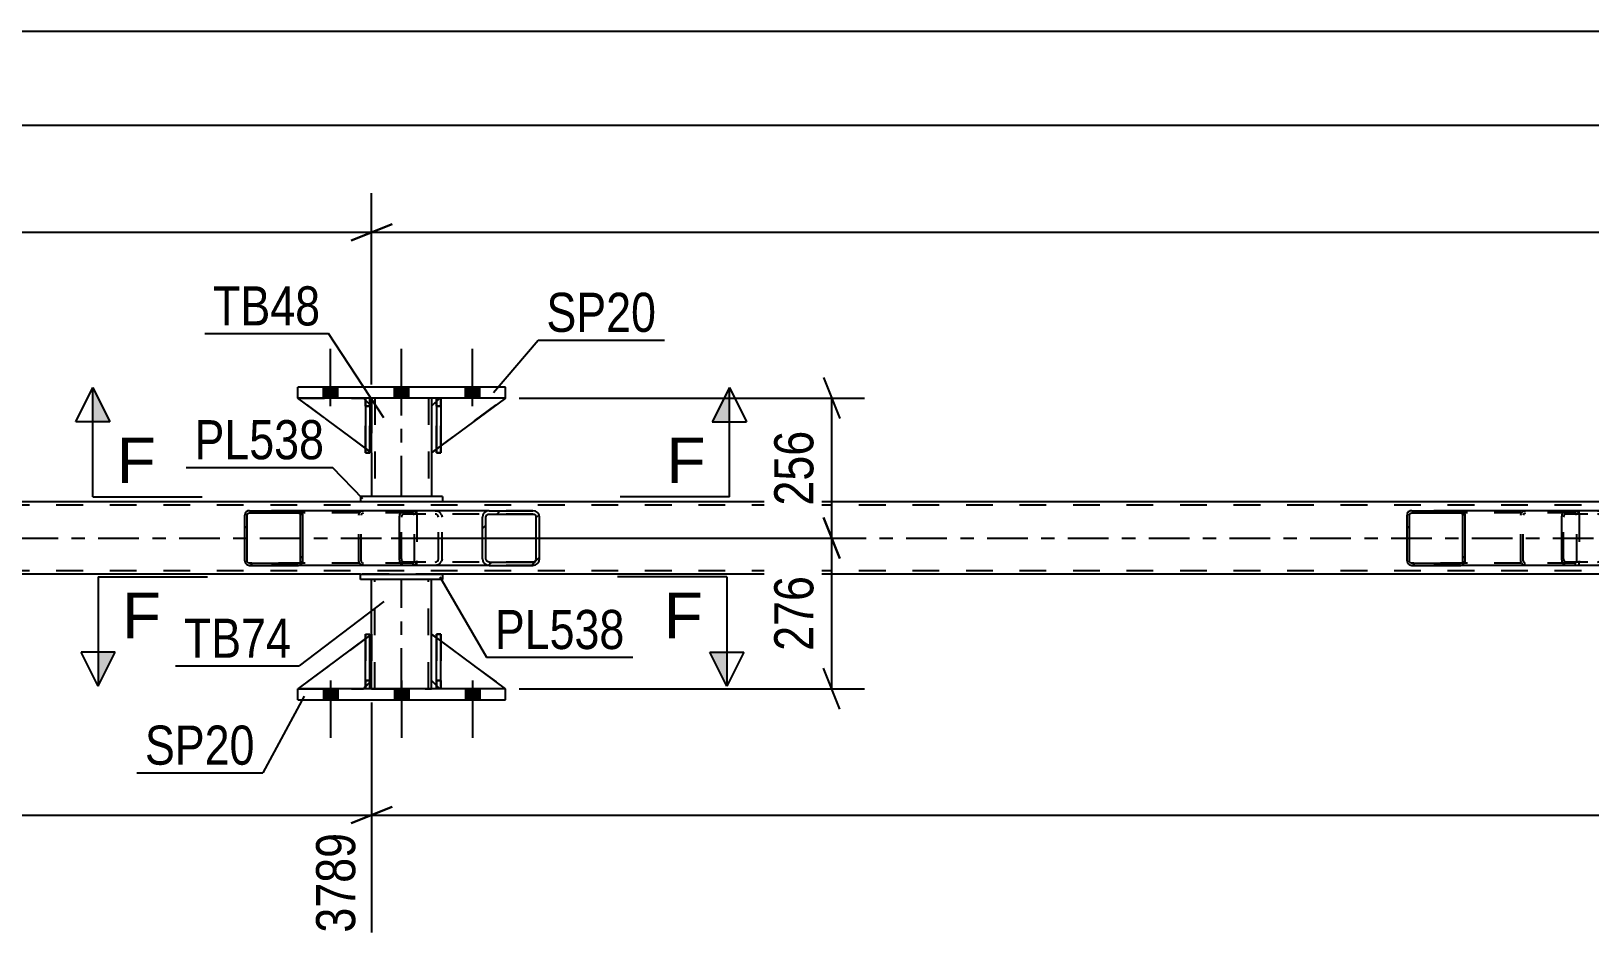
# Model space of a CAD drawing. Header units: millimetres. Extents: x 0 to 841, y 0 to 594.
# Drawn here: x 221.9 to 336.1, y 218.5 to 285.2 of the extents above; entities that cross this region are included whole.
import ezdxf

# ---------------------------------------------------------------- set-up
doc = ezdxf.new("R2010")
doc.units = ezdxf.units.MM
doc.linetypes.add('DXK_LINE_DOT2', pattern=[3.9198, 1.9599, -1.9599])
doc.linetypes.add('DXK_LINE_DOT3', pattern=[5.9187, 2.979, -0.9799, 0.9799, -0.9799])
doc.styles.add('Arial', font='ARIAL.TTF', dxfattribs={"height": 0.2})
doc.styles.add('Arial Narrow', font='ARIALN.TTF', dxfattribs={"height": 0.2})

# ---------------------------------------------------------------- blocks, each defined once
blk = doc.blocks.new('Bolt-814748373-2483 - 2466')
at = {"linetype": 'Continuous'}
for points in [[(244.37, 237.01), (243.33, 237.01), (243.33, 236.21), (244.37, 236.21)], [(244.37, 237.01), (243.33, 237.01), (243.33, 236.21), (244.37, 236.21)], [(244.37, 237.01), (243.33, 237.01), (243.33, 236.21), (244.37, 236.21)], [(249.57, 237.01), (248.53, 237.01), (248.53, 236.21), (249.57, 236.21)], [(249.57, 237.01), (248.53, 237.01), (248.53, 236.21), (249.57, 236.21)], [(254.77, 237.01), (253.73, 237.01), (253.73, 236.21), (254.77, 236.21)], [(254.77, 237.01), (253.73, 237.01), (253.73, 236.21), (254.77, 236.21)], [(254.77, 237.01), (253.73, 237.01), (253.73, 236.21), (254.77, 236.21)]]:
    blk.add_hatch(color=1, dxfattribs=at).paths.add_polyline_path(points)
at = {"color": 1, "linetype": 'Continuous'}
for p, q in [((243.85, 237.61), (243.85, 233.41)), ((243.85, 237.61), (243.85, 233.41)), ((243.85, 237.61), (243.85, 233.41)), ((249.05, 237.61), (249.05, 233.41)), ((249.05, 237.61), (249.05, 233.41)), ((254.25, 237.61), (254.25, 233.41)), ((254.25, 237.61), (254.25, 233.41)), ((254.25, 237.61), (254.25, 233.41)), ((243.33, 237.01), (243.33, 236.21)), ((243.33, 237.01), (243.33, 236.21)), ((243.33, 237.01), (243.33, 236.21)), ((244.37, 237.01), (244.37, 236.21)), ((244.37, 237.01), (244.37, 236.21)), ((244.37, 237.01), (244.37, 236.21)), ((248.53, 237.01), (248.53, 236.21)), ((248.53, 237.01), (248.53, 236.21)), ((249.57, 237.01), (249.57, 236.21)), ((249.57, 237.01), (249.57, 236.21)), ((253.73, 237.01), (253.73, 236.21)), ((253.73, 237.01), (253.73, 236.21)), ((253.73, 237.01), (253.73, 236.21)), ((254.77, 237.01), (254.77, 236.21)), ((254.77, 237.01), (254.77, 236.21)), ((254.77, 237.01), (254.77, 236.21))]:
    blk.add_line(p, q, dxfattribs=at)
blk = doc.blocks.new('Part-814748373-2604 - 2466')
at = {"color": 2, "linetype": 'Continuous'}
for p, q in [((246.72, 258.3), (246.4, 258.3)), ((246.4, 258.3), (246.4, 254.3)), ((246.72, 258.3), (246.72, 258.3)), ((246.72, 258.3), (246.72, 254.3)), ((246.72, 254.3), (246.4, 254.3))]:
    blk.add_line(p, q, dxfattribs=at)
at = {"color": 7, "linetype": 'DXK_LINE_DOT2'}
for p, q in [((246.4, 257.7), (246.4, 258.3)), ((246.72, 257.7), (246.72, 258.3)), ((246.72, 258.3), (246.72, 258.3)), ((246.72, 257.7), (246.4, 257.7)), ((246.4, 257.7), (246.4, 254.3)), ((246.72, 254.3), (246.72, 257.7))]:
    blk.add_line(p, q, dxfattribs=at)
blk = doc.blocks.new('Bolt-814748373-2484 - 2466')
at = {"linetype": 'Continuous'}
for points in [[(243.33, 258.3), (244.37, 258.3), (244.37, 259.1), (243.33, 259.1)], [(243.33, 258.3), (244.37, 258.3), (244.37, 259.1), (243.33, 259.1)], [(243.33, 258.3), (244.37, 258.3), (244.37, 259.1), (243.33, 259.1)], [(248.53, 258.3), (249.57, 258.3), (249.57, 259.1), (248.53, 259.1)], [(248.53, 258.3), (249.57, 258.3), (249.57, 259.1), (248.53, 259.1)], [(253.73, 258.3), (254.77, 258.3), (254.77, 259.1), (253.73, 259.1)], [(253.73, 258.3), (254.77, 258.3), (254.77, 259.1), (253.73, 259.1)], [(253.73, 258.3), (254.77, 258.3), (254.77, 259.1), (253.73, 259.1)]]:
    blk.add_hatch(color=1, dxfattribs=at).paths.add_polyline_path(points)
at = {"color": 1, "linetype": 'Continuous'}
for p, q in [((243.85, 257.7), (243.85, 261.9)), ((243.85, 257.7), (243.85, 261.9)), ((243.85, 257.7), (243.85, 261.9)), ((249.05, 257.7), (249.05, 261.9)), ((249.05, 257.7), (249.05, 261.9)), ((254.25, 257.7), (254.25, 261.9)), ((254.25, 257.7), (254.25, 261.9)), ((254.25, 257.7), (254.25, 261.9)), ((243.33, 258.3), (243.33, 259.1)), ((243.33, 258.3), (243.33, 259.1)), ((243.33, 258.3), (243.33, 259.1)), ((244.37, 258.3), (244.37, 259.1)), ((244.37, 258.3), (244.37, 259.1)), ((244.37, 258.3), (244.37, 259.1)), ((248.53, 258.3), (248.53, 259.1)), ((248.53, 258.3), (248.53, 259.1)), ((249.57, 258.3), (249.57, 259.1)), ((249.57, 258.3), (249.57, 259.1)), ((253.73, 258.3), (253.73, 259.1)), ((253.73, 258.3), (253.73, 259.1)), ((253.73, 258.3), (253.73, 259.1)), ((254.77, 258.3), (254.77, 259.1)), ((254.77, 258.3), (254.77, 259.1)), ((254.77, 258.3), (254.77, 259.1))]:
    blk.add_line(p, q, dxfattribs=at)
blk = doc.blocks.new('Part-814748373-2548 - 2466')
at = {"color": 2, "linetype": 'Continuous'}
for p, q in [((770.57, 250.69), (108.46, 250.69)), ((246.05, 245.41), (108.46, 245.41)), ((501.45, 245.41), (252.05, 245.41))]:
    blk.add_line(p, q, dxfattribs=at)
at = {"color": 7, "linetype": 'DXK_LINE_DOT2'}
for p, q in [((770.57, 250.45), (108.46, 250.45)), ((770.57, 245.65), (108.46, 245.65)), ((252.05, 245.41), (246.05, 245.41))]:
    blk.add_line(p, q, dxfattribs=at)
at = {"color": 7, "linetype": 'DXK_LINE_DOT3'}
blk.add_line((108.46, 248.05), (770.57, 248.05), dxfattribs=at)
blk = doc.blocks.new('Part-814748373-2610 - 2466')
at = {"linetype": 'Continuous'}
h = blk.add_hatch(dxfattribs=at)
h.set_pattern_fill('', scale=0.7, style=0, pattern_type=0)
h.set_pattern_definition([(45, (241.7917, 249.8544), (-1.57154, 1.57154), [])])
h.paths.add_polyline_path([(241.82, 249.73), (241.79, 249.85), (241.72, 249.96), (241.61, 250.03), (241.48, 250.05), (237.9, 250.05), (237.77, 250.03), (237.66, 249.96), (237.59, 249.85), (237.56, 249.73), (237.56, 246.37), (237.59, 246.25), (237.66, 246.15), (237.77, 246.08), (237.9, 246.05), (241.48, 246.05), (241.61, 246.08), (241.72, 246.15), (241.79, 246.25), (241.82, 246.37)])
h.paths.add_polyline_path([(241.63, 246.31), (241.6, 246.26), (241.54, 246.22), (241.48, 246.21), (237.9, 246.21), (237.84, 246.22), (237.78, 246.26), (237.74, 246.31), (237.73, 246.37), (237.73, 249.73), (237.74, 249.79), (237.78, 249.85), (237.84, 249.88), (237.9, 249.89), (241.48, 249.89), (241.54, 249.88), (241.6, 249.85), (241.63, 249.79), (241.65, 249.73), (241.65, 246.37)])
at = {"color": 2, "linetype": 'Continuous'}
for p, q in [((237.9, 250.05), (237.77, 250.03)), ((237.9, 250.05), (241.48, 250.05)), ((249.17, 250.05), (241.48, 250.05)), ((241.61, 250.03), (241.48, 250.05)), ((237.59, 249.85), (237.56, 249.73)), ((237.56, 246.37), (237.56, 249.73)), ((237.73, 249.73), (237.74, 249.79)), ((237.73, 246.37), (237.73, 249.73)), ((237.74, 249.79), (237.78, 249.85)), ((237.78, 249.85), (237.84, 249.88)), ((237.84, 249.88), (237.9, 249.89)), ((237.9, 249.89), (241.48, 249.89)), ((241.48, 249.89), (241.54, 249.88)), ((241.54, 249.88), (241.6, 249.85)), ((241.6, 249.85), (241.63, 249.79)), ((241.63, 249.79), (241.65, 249.73)), ((241.65, 246.37), (241.65, 249.73)), ((241.82, 249.73), (241.79, 249.85)), ((241.82, 246.37), (241.82, 249.73)), ((237.56, 246.37), (237.59, 246.25)), ((237.74, 246.31), (237.73, 246.37)), ((237.78, 246.26), (237.74, 246.31)), ((237.77, 246.08), (237.9, 246.05)), ((237.84, 246.22), (237.78, 246.26)), ((237.9, 246.21), (237.84, 246.22)), ((237.9, 246.21), (241.48, 246.21)), ((237.9, 246.05), (241.48, 246.05)), ((241.54, 246.22), (241.48, 246.21)), ((241.48, 246.05), (241.61, 246.08)), ((249.17, 246.05), (241.48, 246.05)), ((241.6, 246.26), (241.54, 246.22)), ((241.63, 246.31), (241.6, 246.26)), ((241.65, 246.37), (241.63, 246.31)), ((241.79, 246.25), (241.82, 246.37))]:
    blk.add_line(p, q, dxfattribs=at)
at = {"color": 7, "linetype": 'DXK_LINE_DOT2'}
for p, q in [((241.48, 250.05), (237.9, 250.05)), ((246.12, 250.03), (246.25, 250.05)), ((249.83, 250.05), (249.17, 250.05)), ((249.83, 250.05), (249.96, 250.03)), ((249.83, 249.89), (237.9, 249.89)), ((245.91, 249.73), (245.94, 249.85)), ((245.91, 246.37), (245.91, 249.73)), ((246.09, 249.79), (246.08, 249.73)), ((246.08, 246.37), (246.08, 249.73)), ((246.13, 249.85), (246.09, 249.79)), ((246.13, 249.85), (246.15, 249.85)), ((246.15, 249.85), (246.19, 249.88)), ((246.19, 249.88), (246.25, 249.89)), ((249.89, 249.88), (249.83, 249.89)), ((249.95, 249.85), (249.89, 249.88)), ((249.98, 249.79), (249.95, 249.85)), ((250, 249.73), (249.98, 249.79)), ((250, 246.37), (250, 249.73)), ((250.14, 249.85), (250.16, 249.76)), ((250.16, 249.76), (250.17, 249.73)), ((250.17, 249.73), (250.17, 246.37)), ((249.83, 246.21), (237.9, 246.21)), ((241.48, 246.05), (237.9, 246.05)), ((245.94, 246.25), (245.91, 246.37)), ((246.08, 246.37), (246.09, 246.31)), ((246.09, 246.31), (246.13, 246.26)), ((246.25, 246.05), (246.12, 246.08)), ((246.13, 246.26), (246.15, 246.25)), ((246.15, 246.25), (246.19, 246.22)), ((246.19, 246.22), (246.25, 246.21)), ((249.83, 246.05), (249.17, 246.05)), ((249.83, 246.21), (249.89, 246.22)), ((249.96, 246.08), (249.83, 246.05)), ((249.89, 246.22), (249.95, 246.26)), ((249.95, 246.26), (249.98, 246.31)), ((249.98, 246.31), (250, 246.37)), ((250.17, 246.37), (250.14, 246.25))]:
    blk.add_line(p, q, dxfattribs=at)
at = {"color": 2, "linetype": 'Continuous'}
for centre, start, end in [((237.89, 249.72), 110.7583, 155.68), ((241.49, 249.72), 24.32, 69.2417), ((237.89, 246.39), 204.32, 249.2417), ((241.49, 246.39), 290.7583, 335.68)]:
    blk.add_arc(centre, 0.331, start, end, dxfattribs=at)
at = {"color": 7, "linetype": 'DXK_LINE_DOT2'}
for centre, start, end in [((246.24, 249.72), 110.7583, 155.68), ((249.84, 249.72), 24.32, 69.2417), ((246.24, 246.39), 204.32, 249.2417), ((249.84, 246.39), 290.7583, 335.68)]:
    blk.add_arc(centre, 0.331, start, end, dxfattribs=at)
blk = doc.blocks.new('Part-814748373-2624 - 2466')
at = {"color": 2, "linetype": 'Continuous'}
for p, q in [((246.85, 258.3), (246.85, 257.7)), ((251.25, 258.3), (251.25, 257.7)), ((246.85, 254.3), (246.85, 251.1)), ((251.25, 254.3), (251.25, 251.1))]:
    blk.add_line(p, q, dxfattribs=at)
at = {"color": 7, "linetype": 'DXK_LINE_DOT2'}
for p, q in [((251.25, 258.3), (246.85, 258.3)), ((247.09, 258.3), (247.09, 251.1)), ((251.01, 258.3), (251.01, 251.1)), ((246.85, 257.7), (246.85, 254.3)), ((251.25, 257.7), (251.25, 254.3)), ((251.25, 251.1), (246.85, 251.1))]:
    blk.add_line(p, q, dxfattribs=at)
at = {"color": 7, "linetype": 'DXK_LINE_DOT3'}
blk.add_line((249.05, 251.1), (249.05, 258.3), dxfattribs=at)
blk = doc.blocks.new('Part-814748373-2597 - 2466')
at = {"color": 2, "linetype": 'Continuous'}
for p, q in [((252.05, 251.1), (246.05, 251.1)), ((246.05, 251.1), (246.05, 250.7)), ((252.05, 250.7), (246.05, 250.7)), ((252.05, 251.1), (252.05, 250.7))]:
    blk.add_line(p, q, dxfattribs=at)
blk = doc.blocks.new('Part-814748373-2609 - 2466')
at = {"linetype": 'Continuous'}
h = blk.add_hatch(dxfattribs=at)
h.set_pattern_fill('', scale=0.7, style=0, pattern_type=0)
h.set_pattern_definition([(45, (259.1236, 249.7557), (-1.57154, 1.57154), [])])
h.paths.add_polyline_path([(259.16, 249.57), (259.12, 249.76), (259.01, 249.91), (258.85, 250.02), (258.66, 250.05), (255.47, 250.05), (255.28, 250.02), (255.12, 249.91), (255.01, 249.76), (254.97, 249.57), (254.97, 246.53), (255.01, 246.35), (255.12, 246.19), (255.28, 246.09), (255.47, 246.05), (258.66, 246.05), (258.85, 246.09), (259.01, 246.19), (259.12, 246.35), (259.16, 246.53)])
h.paths.add_polyline_path([(258.89, 246.44), (258.84, 246.36), (258.76, 246.31), (258.66, 246.29), (255.47, 246.29), (255.38, 246.31), (255.3, 246.36), (255.24, 246.44), (255.22, 246.53), (255.22, 249.57), (255.24, 249.66), (255.3, 249.74), (255.38, 249.79), (255.47, 249.81), (258.66, 249.81), (258.76, 249.79), (258.84, 249.74), (258.89, 249.66), (258.91, 249.57), (258.91, 246.53)])
at = {"color": 2, "linetype": 'Continuous'}
for p, q in [((249.07, 250.02), (249.17, 250.05)), ((255.47, 250.05), (249.17, 250.05)), ((255.47, 250.05), (255.28, 250.02)), ((255.47, 250.05), (258.66, 250.05)), ((258.85, 250.02), (258.66, 250.05)), ((248.9, 249.57), (248.92, 249.76)), ((248.9, 246.53), (248.9, 249.57)), ((248.92, 249.76), (248.98, 249.91)), ((248.98, 249.91), (249.07, 250.02)), ((255.01, 249.76), (254.97, 249.57)), ((254.97, 246.53), (254.97, 249.57)), ((255.22, 249.57), (255.24, 249.66)), ((255.22, 246.53), (255.22, 249.57)), ((255.24, 249.66), (255.3, 249.74)), ((255.3, 249.74), (255.38, 249.79)), ((255.38, 249.79), (255.47, 249.81)), ((255.47, 249.81), (258.66, 249.81)), ((258.66, 249.81), (258.76, 249.79)), ((258.76, 249.79), (258.84, 249.74)), ((258.84, 249.74), (258.89, 249.66)), ((258.89, 249.66), (258.91, 249.57)), ((258.91, 246.53), (258.91, 249.57)), ((259.16, 249.57), (259.12, 249.76)), ((259.16, 246.53), (259.16, 249.57)), ((248.92, 246.35), (248.9, 246.53)), ((248.98, 246.19), (248.92, 246.35)), ((249.07, 246.09), (248.98, 246.19)), ((249.17, 246.05), (249.07, 246.09)), ((255.47, 246.05), (249.17, 246.05)), ((254.97, 246.53), (255.01, 246.35)), ((255.24, 246.44), (255.22, 246.53)), ((255.3, 246.36), (255.24, 246.44)), ((255.28, 246.09), (255.47, 246.05)), ((255.38, 246.31), (255.3, 246.36)), ((255.47, 246.29), (255.38, 246.31)), ((255.47, 246.29), (258.66, 246.29)), ((255.47, 246.05), (258.66, 246.05)), ((258.76, 246.31), (258.66, 246.29)), ((258.66, 246.05), (258.85, 246.09)), ((258.84, 246.36), (258.76, 246.31)), ((258.89, 246.44), (258.84, 246.36)), ((258.91, 246.53), (258.89, 246.44)), ((259.12, 246.35), (259.16, 246.53))]:
    blk.add_line(p, q, dxfattribs=at)
at = {"color": 7, "linetype": 'DXK_LINE_DOT2'}
for p, q in [((250.17, 249.81), (250.17, 250.05)), ((251.51, 250.05), (251.7, 250.02)), ((258.66, 250.05), (255.47, 250.05)), ((249.05, 249.66), (249.04, 249.57)), ((249.04, 246.53), (249.04, 249.57)), ((249.08, 249.74), (249.05, 249.66)), ((249.12, 249.79), (249.08, 249.74)), ((249.17, 249.81), (249.12, 249.79)), ((258.66, 249.81), (249.17, 249.81)), ((251.61, 249.79), (251.51, 249.81)), ((251.69, 249.74), (251.61, 249.79)), ((251.74, 249.66), (251.69, 249.74)), ((251.76, 249.57), (251.74, 249.66)), ((251.76, 246.53), (251.76, 249.57)), ((251.97, 249.76), (252.01, 249.57)), ((252.01, 246.53), (252.01, 249.57)), ((249.04, 246.53), (249.05, 246.44)), ((249.05, 246.44), (249.08, 246.36)), ((249.08, 246.36), (249.12, 246.31)), ((249.12, 246.31), (249.17, 246.29)), ((258.66, 246.29), (249.17, 246.29)), ((250.17, 246.05), (250.17, 246.29)), ((251.51, 246.29), (251.61, 246.31)), ((251.7, 246.09), (251.51, 246.05)), ((251.61, 246.31), (251.69, 246.36)), ((251.69, 246.36), (251.74, 246.44)), ((251.74, 246.44), (251.76, 246.53)), ((252.01, 246.53), (251.97, 246.35)), ((258.66, 246.05), (255.47, 246.05))]:
    blk.add_line(p, q, dxfattribs=at)
for centre, start, end in [((251.52, 249.56), 23.8494, 68.8059), ((251.52, 246.55), 291.1941, 336.1506)]:
    blk.add_arc(centre, 0.492, start, end, dxfattribs=at)
at = {"color": 2, "linetype": 'Continuous'}
for centre, start, end in [((255.46, 249.56), 111.1941, 156.1506), ((258.67, 249.56), 23.8494, 68.8059), ((255.46, 246.55), 203.8494, 248.8059), ((258.67, 246.55), 291.1941, 336.1506)]:
    blk.add_arc(centre, 0.492, start, end, dxfattribs=at)
blk = doc.blocks.new('Part-814748373-2626 - 2466')
at = {"color": 7, "linetype": 'DXK_LINE_DOT2'}
for p, q in [((251.6, 257.7), (251.6, 258.3)), ((251.6, 258.3), (251.6, 258.3)), ((251.6, 258.3), (251.6, 254.3)), ((251.92, 258.3), (251.6, 258.3)), ((251.92, 257.7), (251.92, 258.3)), ((251.92, 254.3), (251.92, 258.3)), ((251.6, 254.3), (251.6, 257.7)), ((251.6, 257.7), (251.92, 257.7)), ((251.92, 257.7), (251.92, 254.3)), ((251.6, 254.3), (251.92, 254.3))]:
    blk.add_line(p, q, dxfattribs=at)
blk = doc.blocks.new('Part-814748373-2706 - 2466')
at = {"color": 2, "linetype": 'Continuous'}
for p, q in [((251.25, 237.61), (251.25, 241.01)), ((251.6, 240.75), (251.25, 241.01)), ((256.65, 237.01), (251.92, 240.51)), ((251.6, 237.26), (251.25, 237.61))]:
    blk.add_line(p, q, dxfattribs=at)
at = {"color": 7, "linetype": 'DXK_LINE_DOT2'}
for p, q in [((251.92, 240.51), (251.6, 240.75)), ((251.85, 237.01), (251.6, 237.26)), ((256.65, 237.01), (251.85, 237.01)), ((256.65, 237.01), (256.65, 237.01)), ((256.65, 237.01), (256.65, 237.01))]:
    blk.add_line(p, q, dxfattribs=at)
blk = doc.blocks.new('Part-814748373-2707 - 2466')
at = {"color": 7, "linetype": 'DXK_LINE_DOT2'}
for p, q in [((251.25, 237.61), (251.25, 241.01)), ((251.25, 241.01), (256.65, 237.01)), ((251.85, 237.01), (251.25, 237.61)), ((256.65, 237.01), (251.85, 237.01))]:
    blk.add_line(p, q, dxfattribs=at)
blk = doc.blocks.new('Part-814748373-2708 - 2466')
at = {"color": 7, "linetype": 'DXK_LINE_DOT2'}
for p, q in [((246.4, 257.7), (246.4, 258.3)), ((246.4, 258.3), (246.4, 258.3)), ((246.4, 258.3), (246.4, 254.3)), ((246.72, 258.3), (246.4, 258.3)), ((246.72, 257.7), (246.72, 258.3)), ((246.72, 254.3), (246.72, 258.3)), ((246.4, 254.3), (246.4, 257.7)), ((246.4, 257.7), (246.72, 257.7)), ((246.72, 257.7), (246.72, 254.3)), ((246.4, 254.3), (246.72, 254.3))]:
    blk.add_line(p, q, dxfattribs=at)
blk = doc.blocks.new('Part-814748373-2709 - 2466')
at = {"color": 7, "linetype": 'DXK_LINE_DOT2'}
for p, q in [((246.72, 240.92), (246.4, 240.68)), ((246.85, 237.61), (246.85, 241.01)), ((246.85, 237.61), (246.25, 237.01)), ((246.72, 237.49), (246.4, 237.17)), ((241.45, 237.01), (246.25, 237.01))]:
    blk.add_line(p, q, dxfattribs=at)
at = {"color": 2, "linetype": 'Continuous'}
for p, q in [((246.85, 241.01), (246.72, 240.92)), ((246.85, 237.61), (246.85, 241.01)), ((246.4, 240.68), (241.45, 237.01)), ((246.85, 237.61), (246.72, 237.49)), ((246.85, 237.61), (246.85, 237.61)), ((246.4, 237.17), (246.25, 237.01))]:
    blk.add_line(p, q, dxfattribs=at)
blk = doc.blocks.new('Part-814748373-2710 - 2466')
at = {"color": 7, "linetype": 'DXK_LINE_DOT2'}
for p, q in [((246.85, 241.01), (241.45, 237.01)), ((246.85, 237.61), (246.85, 241.01)), ((246.85, 241.01), (246.85, 237.61)), ((246.25, 237.01), (246.85, 237.61)), ((246.85, 237.61), (246.25, 237.01)), ((246.85, 237.61), (246.85, 237.61)), ((241.45, 237.01), (246.25, 237.01))]:
    blk.add_line(p, q, dxfattribs=at)
blk = doc.blocks.new('Part-814748373-2711 - 2466')
at = {"color": 2, "linetype": 'Continuous'}
for p, q in [((251.6, 237.01), (251.6, 241.01)), ((251.6, 241.01), (251.92, 241.01)), ((251.92, 237.01), (251.92, 241.01)), ((251.6, 237.01), (251.6, 237.01)), ((251.92, 237.01), (251.6, 237.01))]:
    blk.add_line(p, q, dxfattribs=at)
at = {"color": 7, "linetype": 'DXK_LINE_DOT2'}
for p, q in [((251.6, 241.01), (251.6, 237.61)), ((251.92, 237.61), (251.92, 241.01)), ((251.6, 237.61), (251.6, 237.01)), ((251.6, 237.61), (251.92, 237.61)), ((251.92, 237.01), (251.92, 237.61)), ((251.92, 237.01), (251.92, 237.01))]:
    blk.add_line(p, q, dxfattribs=at)
blk = doc.blocks.new('Part-814748373-2713 - 2466')
at = {"color": 7, "linetype": 'DXK_LINE_DOT2'}
for p, q in [((251.92, 241.01), (251.6, 241.01)), ((251.6, 237.61), (251.6, 241.01)), ((251.6, 241.01), (251.6, 237.01)), ((251.92, 241.01), (251.92, 237.61)), ((251.92, 237.01), (251.92, 241.01)), ((251.92, 237.61), (251.6, 237.61)), ((251.6, 237.01), (251.6, 237.61)), ((251.92, 237.61), (251.92, 237.01)), ((251.92, 237.01), (251.6, 237.01)), ((251.92, 237.01), (251.92, 237.01))]:
    blk.add_line(p, q, dxfattribs=at)
blk = doc.blocks.new('Part-814748373-2715 - 2466')
at = {"linetype": 'Continuous'}
h = blk.add_hatch(dxfattribs=at)
h.set_pattern_fill('', scale=0.7, style=0, pattern_type=0)
h.set_pattern_definition([(45, (344.2579, 249.7557), (-1.57154, 1.57154), [])])
h.paths.add_polyline_path([(344.3, 249.57), (344.26, 249.76), (344.15, 249.91), (343.99, 250.02), (343.79, 250.05), (340.61, 250.05), (340.42, 250.02), (340.25, 249.91), (340.14, 249.76), (340.11, 249.57), (340.11, 246.53), (340.14, 246.35), (340.25, 246.19), (340.42, 246.09), (340.61, 246.05), (343.79, 246.05), (343.99, 246.09), (344.15, 246.19), (344.26, 246.35), (344.3, 246.53)])
h.paths.add_polyline_path([(344.03, 246.44), (343.97, 246.36), (343.89, 246.31), (343.79, 246.29), (340.61, 246.29), (340.51, 246.31), (340.43, 246.36), (340.38, 246.44), (340.36, 246.53), (340.36, 249.57), (340.38, 249.66), (340.43, 249.74), (340.51, 249.79), (340.61, 249.81), (343.79, 249.81), (343.89, 249.79), (343.97, 249.74), (344.03, 249.66), (344.04, 249.57), (344.04, 246.53)])
at = {"color": 2, "linetype": 'Continuous'}
for p, q in [((334.21, 250.02), (334.31, 250.05)), ((340.61, 250.05), (334.31, 250.05)), ((340.61, 250.05), (340.42, 250.02)), ((340.61, 250.05), (343.79, 250.05)), ((343.99, 250.02), (343.79, 250.05)), ((334.04, 249.57), (334.06, 249.76)), ((334.04, 246.53), (334.04, 249.57)), ((334.06, 249.76), (334.12, 249.91)), ((334.12, 249.91), (334.21, 250.02)), ((340.14, 249.76), (340.11, 249.57)), ((340.11, 246.53), (340.11, 249.57)), ((340.36, 249.57), (340.38, 249.66)), ((340.36, 246.53), (340.36, 249.57)), ((340.38, 249.66), (340.43, 249.74)), ((340.43, 249.74), (340.51, 249.79)), ((340.51, 249.79), (340.61, 249.81)), ((340.61, 249.81), (343.79, 249.81)), ((343.79, 249.81), (343.89, 249.79)), ((343.89, 249.79), (343.97, 249.74)), ((343.97, 249.74), (344.03, 249.66)), ((344.03, 249.66), (344.04, 249.57)), ((344.04, 246.53), (344.04, 249.57)), ((344.3, 249.57), (344.26, 249.76)), ((344.3, 246.53), (344.3, 249.57)), ((334.06, 246.35), (334.04, 246.53)), ((334.12, 246.19), (334.06, 246.35)), ((334.21, 246.09), (334.12, 246.19)), ((334.31, 246.05), (334.21, 246.09)), ((340.61, 246.05), (334.31, 246.05)), ((340.11, 246.53), (340.14, 246.35)), ((340.38, 246.44), (340.36, 246.53)), ((340.43, 246.36), (340.38, 246.44)), ((340.42, 246.09), (340.61, 246.05)), ((340.51, 246.31), (340.43, 246.36)), ((340.61, 246.29), (340.51, 246.31)), ((340.61, 246.29), (343.79, 246.29)), ((340.61, 246.05), (343.79, 246.05)), ((343.89, 246.31), (343.79, 246.29)), ((343.79, 246.05), (343.99, 246.09)), ((343.97, 246.36), (343.89, 246.31)), ((344.03, 246.44), (343.97, 246.36)), ((344.04, 246.53), (344.03, 246.44)), ((344.26, 246.35), (344.3, 246.53))]:
    blk.add_line(p, q, dxfattribs=at)
at = {"color": 7, "linetype": 'DXK_LINE_DOT2'}
for p, q in [((335.3, 249.81), (335.3, 250.05)), ((336.64, 250.05), (336.84, 250.02)), ((343.79, 250.05), (340.61, 250.05)), ((334.18, 249.66), (334.17, 249.57)), ((334.17, 246.53), (334.17, 249.57)), ((334.21, 249.74), (334.18, 249.66)), ((334.26, 249.79), (334.21, 249.74)), ((334.31, 249.81), (334.26, 249.79)), ((343.79, 249.81), (334.31, 249.81)), ((336.74, 249.79), (336.64, 249.81)), ((336.82, 249.74), (336.74, 249.79)), ((336.88, 249.66), (336.82, 249.74)), ((336.89, 249.57), (336.88, 249.66)), ((336.89, 246.53), (336.89, 249.57)), ((337.11, 249.76), (337.15, 249.57)), ((337.15, 246.53), (337.15, 249.57)), ((334.17, 246.53), (334.18, 246.44)), ((334.18, 246.44), (334.21, 246.36)), ((334.21, 246.36), (334.26, 246.31)), ((334.26, 246.31), (334.31, 246.29)), ((343.79, 246.29), (334.31, 246.29)), ((335.3, 246.05), (335.3, 246.29)), ((336.64, 246.29), (336.74, 246.31)), ((336.84, 246.09), (336.64, 246.05)), ((336.74, 246.31), (336.82, 246.36)), ((336.82, 246.36), (336.88, 246.44)), ((336.88, 246.44), (336.89, 246.53)), ((337.15, 246.53), (337.11, 246.35)), ((343.79, 246.05), (340.61, 246.05))]:
    blk.add_line(p, q, dxfattribs=at)
for centre, start, end in [((336.66, 249.56), 23.8494, 68.8059), ((336.66, 246.55), 291.1941, 336.1506)]:
    blk.add_arc(centre, 0.492, start, end, dxfattribs=at)
at = {"color": 2, "linetype": 'Continuous'}
for centre, start, end in [((340.59, 249.56), 111.1941, 156.1506), ((343.81, 249.56), 23.8494, 68.8059), ((340.59, 246.55), 203.8494, 248.8059), ((343.81, 246.55), 291.1941, 336.1506)]:
    blk.add_arc(centre, 0.492, start, end, dxfattribs=at)
blk = doc.blocks.new('Part-814748373-2717 - 2466')
at = {"color": 2, "linetype": 'Continuous'}
for p, q in [((251.92, 258.3), (251.6, 258.3)), ((251.6, 258.3), (251.6, 254.3)), ((251.92, 258.3), (251.92, 258.3)), ((251.92, 258.3), (251.92, 254.3)), ((251.92, 254.3), (251.6, 254.3))]:
    blk.add_line(p, q, dxfattribs=at)
at = {"color": 7, "linetype": 'DXK_LINE_DOT2'}
for p, q in [((251.6, 257.7), (251.6, 258.3)), ((251.92, 257.7), (251.92, 258.3)), ((251.92, 258.3), (251.92, 258.3)), ((251.92, 257.7), (251.6, 257.7)), ((251.6, 257.7), (251.6, 254.3)), ((251.92, 254.3), (251.92, 257.7))]:
    blk.add_line(p, q, dxfattribs=at)
blk = doc.blocks.new('Part-814748373-2718 - 2466')
at = {"color": 7, "linetype": 'DXK_LINE_DOT2'}
for p, q in [((246.85, 254.3), (241.45, 258.3)), ((241.45, 258.3), (246.25, 258.3)), ((246.25, 258.3), (246.85, 257.7)), ((246.85, 257.7), (246.25, 258.3)), ((246.85, 257.7), (246.85, 254.3)), ((246.85, 257.7), (246.85, 257.7)), ((246.85, 257.7), (246.85, 254.3))]:
    blk.add_line(p, q, dxfattribs=at)
blk = doc.blocks.new('Part-814748373-2719 - 2466')
at = {"color": 2, "linetype": 'Continuous'}
for p, q in [((246.4, 254.63), (241.45, 258.3)), ((246.4, 258.15), (246.25, 258.3)), ((246.85, 257.7), (246.72, 257.83)), ((246.85, 257.7), (246.85, 257.7)), ((246.85, 254.3), (246.85, 257.7)), ((246.72, 254.4), (246.85, 254.3)), ((246.85, 254.3), (246.85, 254.3))]:
    blk.add_line(p, q, dxfattribs=at)
at = {"color": 7, "linetype": 'DXK_LINE_DOT2'}
for p, q in [((246.25, 258.3), (241.45, 258.3)), ((246.25, 258.3), (246.85, 257.7)), ((246.72, 257.83), (246.4, 258.15)), ((246.85, 257.7), (246.85, 254.3)), ((246.72, 254.4), (246.4, 254.63))]:
    blk.add_line(p, q, dxfattribs=at)
blk = doc.blocks.new('Part-814748373-2720 - 2466')
at = {"color": 7, "linetype": 'DXK_LINE_DOT2'}
for p, q in [((251.85, 258.3), (251.25, 257.7)), ((251.25, 254.3), (256.65, 258.3)), ((256.65, 258.3), (251.85, 258.3)), ((251.25, 257.7), (251.25, 254.3))]:
    blk.add_line(p, q, dxfattribs=at)
blk = doc.blocks.new('Part-814748373-2721 - 2466')
at = {"color": 2, "linetype": 'Continuous'}
for p, q in [((251.6, 258.06), (251.25, 257.7)), ((256.65, 258.3), (251.92, 254.8)), ((251.25, 257.7), (251.25, 254.3)), ((251.6, 254.56), (251.25, 254.3))]:
    blk.add_line(p, q, dxfattribs=at)
at = {"color": 7, "linetype": 'DXK_LINE_DOT2'}
for p, q in [((251.85, 258.3), (251.6, 258.06)), ((256.65, 258.3), (251.85, 258.3)), ((251.92, 254.8), (251.6, 254.56))]:
    blk.add_line(p, q, dxfattribs=at)
blk = doc.blocks.new('Part-814748373-2740 - 2466')
at = {"linetype": 'Continuous'}
h = blk.add_hatch(dxfattribs=at)
h.set_pattern_fill('', scale=0.7, style=0, pattern_type=0)
h.set_pattern_definition([(45, (326.926, 249.8544), (-1.57154, 1.57154), [])])
h.paths.add_polyline_path([(326.95, 249.73), (326.93, 249.85), (326.85, 249.96), (326.74, 250.03), (326.61, 250.05), (323.04, 250.05), (322.91, 250.03), (322.79, 249.96), (322.72, 249.85), (322.7, 249.73), (322.7, 246.37), (322.72, 246.25), (322.79, 246.15), (322.91, 246.08), (323.04, 246.05), (326.61, 246.05), (326.74, 246.08), (326.85, 246.15), (326.93, 246.25), (326.95, 246.37)])
h.paths.add_polyline_path([(326.77, 246.31), (326.73, 246.26), (326.68, 246.22), (326.61, 246.21), (323.04, 246.21), (322.97, 246.22), (322.92, 246.26), (322.88, 246.31), (322.87, 246.37), (322.87, 249.73), (322.88, 249.79), (322.92, 249.85), (322.97, 249.88), (323.04, 249.89), (326.61, 249.89), (326.68, 249.88), (326.73, 249.85), (326.77, 249.79), (326.78, 249.73), (326.78, 246.37)])
at = {"color": 2, "linetype": 'Continuous'}
for p, q in [((323.04, 250.05), (322.91, 250.03)), ((323.04, 250.05), (326.61, 250.05)), ((334.31, 250.05), (326.61, 250.05)), ((326.74, 250.03), (326.61, 250.05)), ((322.72, 249.85), (322.7, 249.73)), ((322.7, 246.37), (322.7, 249.73)), ((322.87, 249.73), (322.88, 249.79)), ((322.87, 246.37), (322.87, 249.73)), ((322.88, 249.79), (322.92, 249.85)), ((322.92, 249.85), (322.97, 249.88)), ((322.97, 249.88), (323.04, 249.89)), ((323.04, 249.89), (326.61, 249.89)), ((326.61, 249.89), (326.68, 249.88)), ((326.68, 249.88), (326.73, 249.85)), ((326.73, 249.85), (326.77, 249.79)), ((326.77, 249.79), (326.78, 249.73)), ((326.78, 246.37), (326.78, 249.73)), ((326.95, 249.73), (326.93, 249.85)), ((326.95, 246.37), (326.95, 249.73)), ((322.7, 246.37), (322.72, 246.25)), ((322.88, 246.31), (322.87, 246.37)), ((322.92, 246.26), (322.88, 246.31)), ((322.91, 246.08), (323.04, 246.05)), ((322.97, 246.22), (322.92, 246.26)), ((323.04, 246.21), (322.97, 246.22)), ((323.04, 246.21), (326.61, 246.21)), ((323.04, 246.05), (326.61, 246.05)), ((326.68, 246.22), (326.61, 246.21)), ((326.61, 246.05), (326.74, 246.08)), ((334.31, 246.05), (326.61, 246.05)), ((326.73, 246.26), (326.68, 246.22)), ((326.77, 246.31), (326.73, 246.26)), ((326.78, 246.37), (326.77, 246.31)), ((326.93, 246.25), (326.95, 246.37))]:
    blk.add_line(p, q, dxfattribs=at)
at = {"color": 7, "linetype": 'DXK_LINE_DOT2'}
for p, q in [((326.61, 250.05), (323.04, 250.05)), ((331.25, 250.03), (331.38, 250.05)), ((334.96, 250.05), (334.31, 250.05)), ((334.96, 250.05), (335.09, 250.03)), ((334.96, 249.89), (323.04, 249.89)), ((331.04, 249.73), (331.07, 249.85)), ((331.04, 246.37), (331.04, 249.73)), ((331.23, 249.79), (331.21, 249.73)), ((331.21, 246.37), (331.21, 249.73)), ((331.26, 249.85), (331.23, 249.79)), ((331.26, 249.85), (331.28, 249.85)), ((331.28, 249.85), (331.32, 249.88)), ((331.32, 249.88), (331.38, 249.89)), ((335.03, 249.88), (334.96, 249.89)), ((335.08, 249.85), (335.03, 249.88)), ((335.12, 249.79), (335.08, 249.85)), ((335.13, 249.73), (335.12, 249.79)), ((335.13, 246.37), (335.13, 249.73)), ((335.28, 249.85), (335.3, 249.76)), ((335.3, 249.76), (335.3, 249.73)), ((335.3, 249.73), (335.3, 246.37)), ((334.96, 246.21), (323.04, 246.21)), ((326.61, 246.05), (323.04, 246.05)), ((331.07, 246.25), (331.04, 246.37)), ((331.21, 246.37), (331.23, 246.31)), ((331.23, 246.31), (331.26, 246.26)), ((331.38, 246.05), (331.25, 246.08)), ((331.26, 246.26), (331.28, 246.25)), ((331.28, 246.25), (331.32, 246.22)), ((331.32, 246.22), (331.38, 246.21)), ((334.96, 246.05), (334.31, 246.05)), ((334.96, 246.21), (335.03, 246.22)), ((335.09, 246.08), (334.96, 246.05)), ((335.03, 246.22), (335.08, 246.26)), ((335.08, 246.26), (335.12, 246.31)), ((335.12, 246.31), (335.13, 246.37)), ((335.3, 246.35), (335.28, 246.25)), ((335.3, 246.37), (335.3, 246.35))]:
    blk.add_line(p, q, dxfattribs=at)
at = {"color": 2, "linetype": 'Continuous'}
for centre, start, end in [((323.02, 249.72), 110.7583, 155.68), ((326.62, 249.72), 24.32, 69.2417), ((323.02, 246.39), 204.32, 249.2417), ((326.62, 246.39), 290.7583, 335.68)]:
    blk.add_arc(centre, 0.331, start, end, dxfattribs=at)
at = {"color": 7, "linetype": 'DXK_LINE_DOT2'}
for centre, start, end in [((331.37, 249.72), 110.7583, 155.68), ((334.97, 249.72), 24.32, 69.2417), ((331.37, 246.39), 204.32, 249.2417)]:
    blk.add_arc(centre, 0.331, start, end, dxfattribs=at)
blk = doc.blocks.new('Part-814748373-2748 - 2466')
at = {"color": 2, "linetype": 'Continuous'}
for p, q in [((246.4, 237.01), (246.4, 241.01)), ((246.4, 241.01), (246.72, 241.01)), ((246.72, 237.01), (246.72, 241.01)), ((246.4, 237.01), (246.4, 237.01)), ((246.72, 237.01), (246.4, 237.01))]:
    blk.add_line(p, q, dxfattribs=at)
at = {"color": 7, "linetype": 'DXK_LINE_DOT2'}
for p, q in [((246.4, 241.01), (246.4, 237.61)), ((246.72, 237.61), (246.72, 241.01)), ((246.4, 237.61), (246.4, 237.01)), ((246.4, 237.61), (246.72, 237.61)), ((246.72, 237.01), (246.72, 237.61)), ((246.72, 237.01), (246.72, 237.01))]:
    blk.add_line(p, q, dxfattribs=at)
blk = doc.blocks.new('Part-814748373-2750 - 2466')
at = {"color": 7, "linetype": 'DXK_LINE_DOT2'}
for p, q in [((246.4, 241.01), (246.72, 241.01)), ((246.4, 237.61), (246.4, 241.01)), ((246.4, 241.01), (246.4, 237.01)), ((246.72, 241.01), (246.72, 237.61)), ((246.72, 237.01), (246.72, 240.92)), ((246.72, 237.61), (246.4, 237.61)), ((246.4, 237.01), (246.4, 237.61)), ((246.72, 237.61), (246.72, 237.01)), ((246.72, 237.01), (246.4, 237.01)), ((246.72, 237.01), (246.72, 237.01))]:
    blk.add_line(p, q, dxfattribs=at)
blk = doc.blocks.new('Part-814748373-2756 - 2466')
at = {"color": 2, "linetype": 'Continuous'}
for p, q in [((246.05, 245.41), (252.05, 245.41)), ((246.05, 245.01), (246.05, 245.41)), ((252.05, 245.01), (246.05, 245.01)), ((252.05, 245.41), (252.05, 245.01))]:
    blk.add_line(p, q, dxfattribs=at)
blk = doc.blocks.new('Part-814748373-2761 - 2466')
at = {"color": 2, "linetype": 'Continuous'}
for p, q in [((246.85, 241.01), (246.85, 245.01)), ((251.25, 241.01), (251.25, 245.01)), ((246.85, 237.01), (246.85, 237.61)), ((251.25, 237.01), (251.25, 237.61))]:
    blk.add_line(p, q, dxfattribs=at)
at = {"color": 7, "linetype": 'DXK_LINE_DOT2'}
for p, q in [((251.25, 245.01), (246.85, 245.01)), ((247.09, 237.01), (247.09, 245.01)), ((251.01, 237.01), (251.01, 245.01)), ((246.85, 237.61), (246.85, 241.01)), ((251.25, 237.61), (251.25, 241.01)), ((246.85, 237.01), (251.25, 237.01))]:
    blk.add_line(p, q, dxfattribs=at)
at = {"color": 7, "linetype": 'DXK_LINE_DOT3'}
blk.add_line((249.05, 237.01), (249.05, 245.01), dxfattribs=at)
blk = doc.blocks.new('Part-814748373-2766 - 2466')
at = {"color": 2, "linetype": 'Continuous'}
for p, q in [((241.45, 258.3), (241.45, 259.1)), ((256.65, 259.1), (241.45, 259.1)), ((256.65, 258.3), (241.45, 258.3)), ((256.65, 258.3), (256.65, 259.1))]:
    blk.add_line(p, q, dxfattribs=at)
at = {"color": 7, "linetype": 'DXK_LINE_DOT2'}
for p, q in [((241.45, 258.3), (241.45, 259.1)), ((256.65, 258.3), (256.65, 259.1))]:
    blk.add_line(p, q, dxfattribs=at)
blk = doc.blocks.new('Part-814748373-2771 - 2466')
at = {"color": 2, "linetype": 'Continuous'}
for p, q in [((241.45, 236.21), (241.45, 237.01)), ((256.65, 237.01), (241.45, 237.01)), ((256.65, 236.21), (256.65, 237.01)), ((241.45, 236.21), (256.65, 236.21))]:
    blk.add_line(p, q, dxfattribs=at)
at = {"color": 7, "linetype": 'DXK_LINE_DOT2'}
for p, q in [((241.45, 236.21), (241.45, 237.01)), ((256.65, 236.21), (256.65, 237.01))]:
    blk.add_line(p, q, dxfattribs=at)
blk = doc.blocks.new('StraightDimension-814748373-8507 - 2466')
at = {"color": 7, "linetype": 'Continuous'}
blk.add_line((98.24, 278.29), (780.79, 278.29), dxfattribs=at)
blk = doc.blocks.new('StraightDimension-814748373-2820 - 2466')
at = {"color": 7, "linetype": 'Continuous'}
for p, q in [((246.85, 259.3), (246.85, 273.3)), ((248.35, 271.05), (245.35, 269.85)), ((246.85, 270.45), (502.25, 270.45))]:
    blk.add_line(p, q, dxfattribs=at)
blk = doc.blocks.new('StraightDimension-814748373-2788 - 2466')
at = {"color": 7, "linetype": 'Continuous'}
for p, q in [((246.85, 236.01), (246.85, 219.15)), ((245.35, 227.16), (248.35, 228.36)), ((98.24, 227.76), (246.85, 227.76))]:
    blk.add_line(p, q, dxfattribs=at)
at = {"color": 0, "linetype": 'Continuous'}
blk.add_wipeout([(246.25, 227.06), (242.05, 227.06), (242.05, 218.55), (246.25, 218.55)], dxfattribs=at)
at = {"color": 3, "linetype": 'Continuous', "style": 'Arial Narrow'}
blk.add_text('3789', height=2.863, rotation=90.0002, dxfattribs=at).set_placement((245.65, 219.15))
blk = doc.blocks.new('StraightDimension-814748373-2795 - 2466')
at = {"color": 7, "linetype": 'Continuous'}
for p, q in [((246.85, 236.01), (246.85, 219.15)), ((248.35, 228.36), (245.35, 227.16)), ((246.85, 227.76), (502.25, 227.76))]:
    blk.add_line(p, q, dxfattribs=at)
blk = doc.blocks.new('StraightDimension-814748373-2813 - 2466')
at = {"color": 7, "linetype": 'Continuous'}
for p, q in [((246.85, 259.3), (246.85, 273.3)), ((245.35, 269.85), (248.35, 271.05)), ((98.24, 270.45), (246.85, 270.45))]:
    blk.add_line(p, q, dxfattribs=at)
blk = doc.blocks.new('StraightDimension-814748373-2853 - 2466')
at = {"color": 7, "linetype": 'Continuous'}
for p, q in [((279.96, 249.55), (281.16, 246.55)), ((248.28, 248.05), (282.96, 248.05)), ((280.56, 237.01), (280.56, 248.05)), ((281.16, 235.51), (279.96, 238.51)), ((257.65, 237.01), (282.96, 237.01))]:
    blk.add_line(p, q, dxfattribs=at)
at = {"color": 0}
blk.add_wipeout([(279.81, 245.87), (275.61, 245.87), (275.61, 239.19), (279.81, 239.19)], dxfattribs=at)
at = {"color": 3, "style": 'Arial Narrow'}
blk.add_text('276', height=2.863, rotation=90.0002, dxfattribs=at).set_placement((279.21, 239.79))
blk = doc.blocks.new('StraightDimension-814748373-2881 - 2466')
at = {"color": 7, "linetype": 'Continuous'}
for p, q in [((279.96, 259.8), (281.16, 256.8)), ((257.65, 258.3), (282.96, 258.3)), ((280.56, 248.05), (280.56, 258.3)), ((281.16, 246.55), (279.96, 249.55)), ((248.28, 248.05), (282.96, 248.05))]:
    blk.add_line(p, q, dxfattribs=at)
at = {"color": 0}
blk.add_wipeout([(279.81, 256.52), (275.61, 256.52), (275.61, 249.83), (279.81, 249.83)], dxfattribs=at)
at = {"color": 3, "style": 'Arial Narrow'}
blk.add_text('256', height=2.863, rotation=90.0002, dxfattribs=at).set_placement((279.21, 250.43))
blk = doc.blocks.new('StraightDimension-814748373-2910 - 2466')
at = {"color": 7, "linetype": 'Continuous'}
blk.add_line((97.6, 285.17), (781.43, 285.17), dxfattribs=at)
blk = doc.blocks.new('Mark-814748373-2593 - 2466')
at = {"color": 30, "linetype": 'Continuous'}
for p in [(233.28, 253.22), (246.22, 250.91)]:
    blk.add_line(p, (243.98, 253.22), dxfattribs=at)
at = {"color": 0}
blk.add_wipeout([(243.38, 253.82), (243.38, 256.82), (233.88, 256.82), (233.88, 253.82)], dxfattribs=at)
blk.add_wipeout([(243.38, 253.82), (243.38, 256.82), (233.88, 256.82), (233.88, 253.82)], dxfattribs=at)
at = {"color": 3, "style": 'Arial Narrow'}
blk.add_text('PL538', height=2.863, dxfattribs=at).set_placement((233.88, 253.82))
blk = doc.blocks.new('Mark-814748373-2620 - 2466')
at = {"color": 30, "linetype": 'Continuous'}
for p in [(234.64, 263.02), (247.74, 256.85)]:
    blk.add_line(p, (243.69, 263.02), dxfattribs=at)
at = {"color": 0}
blk.add_wipeout([(243.09, 263.62), (243.09, 266.62), (235.24, 266.62), (235.24, 263.62)], dxfattribs=at)
blk.add_wipeout([(243.09, 263.62), (243.09, 266.62), (235.24, 266.62), (235.24, 263.62)], dxfattribs=at)
at = {"color": 3, "style": 'Arial Narrow'}
blk.add_text('TB48', height=2.863, dxfattribs=at).set_placement((235.24, 263.62))
blk = doc.blocks.new('Mark-814748373-2752 - 2466')
at = {"color": 30, "linetype": 'Continuous'}
for p, q in [((251.85, 245.21), (255.28, 239.32)), ((255.28, 239.32), (265.98, 239.32))]:
    blk.add_line(p, q, dxfattribs=at)
at = {"color": 0}
blk.add_wipeout([(265.38, 239.92), (265.38, 242.92), (255.88, 242.92), (255.88, 239.92)], dxfattribs=at)
blk.add_wipeout([(265.38, 239.92), (265.38, 242.92), (255.88, 242.92), (255.88, 239.92)], dxfattribs=at)
at = {"color": 3, "style": 'Arial Narrow'}
blk.add_text('PL538', height=2.863, dxfattribs=at).set_placement((255.88, 239.92))
blk = doc.blocks.new('Mark-814748373-2757 - 2466')
at = {"color": 30, "linetype": 'Continuous'}
for p in [(247.74, 243.4), (232.5, 238.68)]:
    blk.add_line(p, (241.55, 238.68), dxfattribs=at)
at = {"color": 0}
blk.add_wipeout([(240.95, 239.28), (240.95, 242.28), (233.1, 242.28), (233.1, 239.28)], dxfattribs=at)
blk.add_wipeout([(240.95, 239.28), (240.95, 242.28), (233.1, 242.28), (233.1, 239.28)], dxfattribs=at)
at = {"color": 3, "style": 'Arial Narrow'}
blk.add_text('TB74', height=2.863, dxfattribs=at).set_placement((233.1, 239.28))
blk = doc.blocks.new('Mark-814748373-2762 - 2466')
at = {"color": 30, "linetype": 'Continuous'}
for p, q in [((255.79, 258.7), (259.06, 262.55)), ((259.06, 262.55), (268.3, 262.55))]:
    blk.add_line(p, q, dxfattribs=at)
at = {"color": 0}
blk.add_wipeout([(267.7, 263.15), (267.7, 266.15), (259.66, 266.15), (259.66, 263.15)], dxfattribs=at)
blk.add_wipeout([(267.7, 263.15), (267.7, 266.15), (259.66, 266.15), (259.66, 263.15)], dxfattribs=at)
at = {"color": 3, "style": 'Arial Narrow'}
blk.add_text('SP20', height=2.863, dxfattribs=at).set_placement((259.66, 263.15))
blk = doc.blocks.new('Mark-814748373-2767 - 2466')
at = {"color": 30, "linetype": 'Continuous'}
for p in [(241.91, 236.46), (229.65, 230.85)]:
    blk.add_line(p, (238.89, 230.85), dxfattribs=at)
at = {"color": 0}
blk.add_wipeout([(238.29, 231.45), (238.29, 234.45), (230.25, 234.45), (230.25, 231.45)], dxfattribs=at)
blk.add_wipeout([(238.29, 231.45), (238.29, 234.45), (230.25, 234.45), (230.25, 231.45)], dxfattribs=at)
at = {"color": 3, "style": 'Arial Narrow'}
blk.add_text('SP20', height=2.863, dxfattribs=at).set_placement((230.25, 231.45))
blk = doc.blocks.new('SectionMark-814748373-2962 - 2466')
at = {"linetype": 'Continuous'}
for points in [[(227.69, 256.57), (226.44, 256.57), (226.44, 259.07)], [(273.06, 256.57), (271.81, 256.57), (273.06, 259.07)]]:
    blk.add_hatch(color=6, dxfattribs=at).paths.add_polyline_path(points)
at = {"color": 6, "linetype": 'Continuous'}
for p, q in [((225.19, 256.57), (226.44, 259.07)), ((226.44, 251.07), (226.44, 259.07)), ((226.44, 259.07), (227.69, 256.57)), ((273.06, 259.07), (271.81, 256.57)), ((273.06, 251.07), (273.06, 259.07)), ((273.06, 259.07), (274.31, 256.57)), ((227.69, 256.57), (225.19, 256.57)), ((271.81, 256.57), (274.31, 256.57)), ((226.44, 251.07), (234.44, 251.07)), ((273.06, 251.07), (265.06, 251.07))]:
    blk.add_line(p, q, dxfattribs=at)
at = {"color": 0, "linetype": 'Continuous'}
for points in [[(231.04, 252.07), (231.04, 255.57), (228.19, 255.57), (228.19, 252.07)], [(271.31, 252.07), (271.31, 255.57), (268.46, 255.57), (268.46, 252.07)]]:
    blk.add_wipeout(points, dxfattribs=at)
at = {"color": 3, "linetype": 'Continuous', "style": 'Arial'}
for p in [(228.19, 252.07), (268.46, 252.07)]:
    blk.add_text('F', height=3.34, dxfattribs=at).set_placement(p)
blk = doc.blocks.new('SectionMark-814748373-2966 - 2466')
at = {"linetype": 'Continuous'}
for points in [[(226.82, 239.7), (228.07, 239.7), (226.82, 237.2)], [(271.62, 239.7), (272.87, 239.7), (272.87, 237.2)]]:
    blk.add_hatch(color=6, dxfattribs=at).paths.add_polyline_path(points)
at = {"color": 6, "linetype": 'Continuous'}
for p, q in [((226.82, 245.2), (234.82, 245.2)), ((226.82, 245.2), (226.82, 237.2)), ((272.87, 245.2), (264.87, 245.2)), ((272.87, 245.2), (272.87, 237.2)), ((226.82, 237.2), (225.57, 239.7)), ((228.07, 239.7), (225.57, 239.7)), ((226.82, 237.2), (228.07, 239.7)), ((271.62, 239.7), (274.12, 239.7)), ((272.87, 237.2), (271.62, 239.7)), ((274.12, 239.7), (272.87, 237.2))]:
    blk.add_line(p, q, dxfattribs=at)
at = {"color": 0, "linetype": 'Continuous'}
for points in [[(231.42, 240.7), (231.42, 244.2), (228.57, 244.2), (228.57, 240.7)], [(271.12, 240.7), (271.12, 244.2), (268.26, 244.2), (268.26, 240.7)]]:
    blk.add_wipeout(points, dxfattribs=at)
at = {"color": 3, "linetype": 'Continuous', "style": 'Arial'}
for p in [(228.57, 240.7), (268.26, 240.7)]:
    blk.add_text('F', height=3.34, dxfattribs=at).set_placement(p)

msp = doc.modelspace()

# ---------------------------------------------------------------- block references
for name in ['Bolt-814748373-2484 - 2466', 'Part-814748373-2766 - 2466', 'Part-814748373-2718 - 2466', 'Part-814748373-2719 - 2466', 'Part-814748373-2604 - 2466', 'Part-814748373-2708 - 2466', 'Part-814748373-2624 - 2466', 'Part-814748373-2720 - 2466', 'Part-814748373-2721 - 2466', 'Part-814748373-2626 - 2466', 'Part-814748373-2717 - 2466', 'Part-814748373-2548 - 2466', 'Part-814748373-2610 - 2466', 'Part-814748373-2597 - 2466', 'Part-814748373-2609 - 2466', 'Part-814748373-2740 - 2466', 'Part-814748373-2715 - 2466', 'Part-814748373-2756 - 2466', 'Part-814748373-2761 - 2466', 'Part-814748373-2709 - 2466', 'Part-814748373-2710 - 2466', 'Part-814748373-2748 - 2466', 'Part-814748373-2750 - 2466', 'Part-814748373-2706 - 2466', 'Part-814748373-2707 - 2466', 'Part-814748373-2711 - 2466', 'Part-814748373-2713 - 2466', 'Bolt-814748373-2483 - 2466', 'Part-814748373-2771 - 2466']:
    msp.add_blockref(name, (0, 0))

# ---------------------------------------------------------------- next in the draw order: block references
for name in ['StraightDimension-814748373-8507 - 2466', 'StraightDimension-814748373-2788 - 2466']:
    msp.add_blockref(name, (0, 0))

# ---------------------------------------------------------------- next in the draw order: block references
for name in ['StraightDimension-814748373-2820 - 2466', 'Mark-814748373-2767 - 2466', 'StraightDimension-814748373-2795 - 2466']:
    msp.add_blockref(name, (0, 0))

# ---------------------------------------------------------------- next in the draw order: block references
for name in ['StraightDimension-814748373-2813 - 2466', 'StraightDimension-814748373-2853 - 2466']:
    msp.add_blockref(name, (0, 0))

# ---------------------------------------------------------------- next in the draw order: block references
for name in ['StraightDimension-814748373-2881 - 2466', 'Mark-814748373-2752 - 2466', 'Mark-814748373-2757 - 2466']:
    msp.add_blockref(name, (0, 0))

# ---------------------------------------------------------------- next in the draw order: block references
for name in ['StraightDimension-814748373-2910 - 2466', 'SectionMark-814748373-2966 - 2466']:
    msp.add_blockref(name, (0, 0))

# ---------------------------------------------------------------- next in the draw order: block references
for name in ['Mark-814748373-2762 - 2466', 'Mark-814748373-2593 - 2466']:
    msp.add_blockref(name, (0, 0))

# ---------------------------------------------------------------- next in the draw order: block references
msp.add_blockref('Mark-814748373-2620 - 2466', (0, 0))

# ---------------------------------------------------------------- next in the draw order: block references
msp.add_blockref('SectionMark-814748373-2962 - 2466', (0, 0))

doc.saveas('drawing.dxf')
